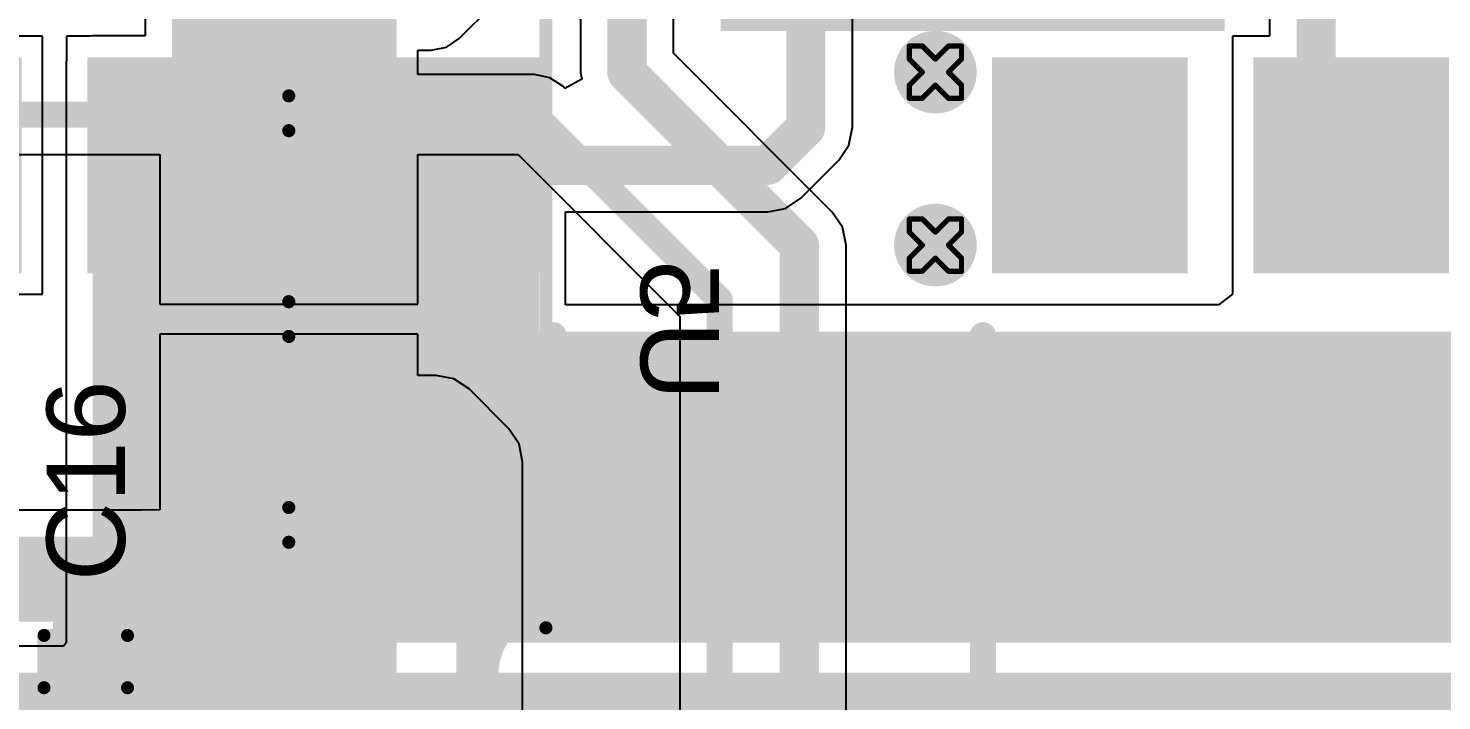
# Model space of a CAD drawing. Header units: inches. Extents: x -1 to 351, y 0 to 83.
# Drawn here: x 36.47 to 50.21, y 9.24 to 15.77 of the extents above; entities that cross this region are included whole.
import ezdxf

# ---------------------------------------------------------------- set-up
doc = ezdxf.new("R2010")
doc.units = ezdxf.units.IN
for name, color, linetype in [('Bottom Layer', 5, 'Continuous'), ('Bottom Overlay', 54, 'Continuous'), ('Bottom Paste', 16, 'Continuous'), ('Bottom Solder', 6, 'Continuous'), ('Drill Drawing', 1, 'Continuous'), ('Top Layer', 1, 'Continuous'), ('Top Overlay', 2, 'Continuous'), ('Top Paste', 8, 'Continuous'), ('Top Solder', 216, 'Continuous'), ('Via Holes', 16, 'Continuous')]:
    doc.layers.add(name, color=color, linetype=linetype)
doc.styles.add('Arial', font='', dxfattribs={"height": 0.2})
doc.styles.get('Arial').set_extended_font_data('Arial')

# ---------------------------------------------------------------- blocks, each defined once
blk = doc.blocks.new('BW16_7')
at = {"layer": 'Top Layer'}
for points in [[(-9, -1.6), (-9, -0.4), (-7, -0.4), (-7, -1.6)], [(-9, -3.6), (-9, -2.4), (-7, -2.4), (-7, -3.6)], [(-9, -5.6), (-9, -4.4), (-7, -4.4), (-7, -5.6)], [(-9, -7.6), (-9, -6.4), (-7, -6.4), (-7, -7.6)]]:
    blk.add_hatch(color=1, dxfattribs=at).paths.add_polyline_path(points)
at = {"layer": 'Top Paste'}
for points in [[(-9, -1.6), (-9, -0.4), (-7, -0.4), (-7, -1.6)], [(-9, -3.6), (-9, -2.4), (-7, -2.4), (-7, -3.6)], [(-9, -5.6), (-9, -4.4), (-7, -4.4), (-7, -5.6)], [(-9, -7.6), (-9, -6.4), (-7, -6.4), (-7, -7.6)]]:
    blk.add_hatch(color=8, dxfattribs=at).paths.add_polyline_path(points)
at = {"layer": 'Top Solder'}
for points in [[(1.1, 3.7), (1.1, -1.2), (-3.8, -1.2), (-3.8, 3.7)], [(-9.05, -1.65), (-9.05, -0.35), (-6.95, -0.35), (-6.95, -1.65)], [(-9.05, -3.65), (-9.05, -2.35), (-6.95, -2.35), (-6.95, -3.65)], [(-9.05, -5.65), (-9.05, -4.35), (-6.95, -4.35), (-6.95, -5.65)], [(-9.05, -7.65), (-9.05, -6.35), (-6.95, -6.35), (-6.95, -7.65)]]:
    blk.add_hatch(color=216, dxfattribs=at).paths.add_polyline_path(points)
at = {"layer": 'Top Overlay'}
for points in [[(-5.5, -7, 0.127, 0.127, 0), (-5.5, 8, 0.127, 0.127, 0)], [(-8, -2.169, 0.127, 0.127, 0), (-8, -1.831, 0.127, 0.127, 0)], [(-8, -4.169, 0.127, 0.127, 0), (-8, -3.831, 0.127, 0.127, 0)], [(-8, -6.169, 0.127, 0.127, 0), (-8, -5.831, 0.127, 0.127, 0)], [(-5.5, -7, 0.127, 0.127, 0), (5.5, -7, 0.127, 0.127, 0)]]:
    blk.add_lwpolyline(points, format="xyseb", dxfattribs=at)
for points in [[(-8.032, -1.831, 0.0635, 0.0635, 1), (-7.968, -1.831, 0.0635, 0.0635, 1)], [(-8.032, -2.169, 0.0635, 0.0635, 1), (-7.968, -2.169, 0.0635, 0.0635, 1)], [(-8.032, -3.831, 0.0635, 0.0635, 1), (-7.968, -3.831, 0.0635, 0.0635, 1)], [(-8.032, -4.169, 0.0635, 0.0635, 1), (-7.968, -4.169, 0.0635, 0.0635, 1)], [(-8.032, -5.831, 0.0635, 0.0635, 1), (-7.968, -5.831, 0.0635, 0.0635, 1)], [(-8.032, -6.169, 0.0635, 0.0635, 1), (-7.968, -6.169, 0.0635, 0.0635, 1)], [(-5.532, -7, 0.0635, 0.0635, 1), (-5.468, -7, 0.0635, 0.0635, 1)], [(-5.532, -7, 0.0635, 0.0635, 1), (-5.468, -7, 0.0635, 0.0635, 1)]]:
    blk.add_lwpolyline(points, format="xyseb", close=True, dxfattribs=at)
blk = doc.blocks.new('SOP_8__S_T_____B_21')
at = {"layer": 'Bottom Layer'}
for points in [[(-5.95, 2.91), (-5.95, 4.71), (-3.95, 4.71), (-3.95, 2.91)], [(5.95, 4.71), (5.95, 2.91), (3.95, 2.91), (3.95, 4.71)], [(-5.95, 0.37), (-5.95, 2.17), (-3.95, 2.17), (-3.95, 0.37)], [(5.95, 2.17), (5.95, 0.37), (3.95, 0.37), (3.95, 2.17)], [(-5.95, -2.17), (-5.95, -0.37), (-3.95, -0.37), (-3.95, -2.17)], [(5.95, -0.37), (5.95, -2.17), (3.95, -2.17), (3.95, -0.37)], [(-5.95, -4.71), (-5.95, -2.91), (-3.95, -2.91), (-3.95, -4.71)], [(5.95, -2.91), (5.95, -4.71), (3.95, -4.71), (3.95, -2.91)]]:
    blk.add_hatch(color=5, dxfattribs=at).paths.add_polyline_path(points)
at = {"layer": 'Bottom Paste'}
for points in [[(-5.95, 2.91), (-5.95, 4.71), (-3.95, 4.71), (-3.95, 2.91)], [(5.95, 4.71), (5.95, 2.91), (3.95, 2.91), (3.95, 4.71)], [(-5.95, 0.37), (-5.95, 2.17), (-3.95, 2.17), (-3.95, 0.37)], [(5.95, 2.17), (5.95, 0.37), (3.95, 0.37), (3.95, 2.17)], [(-5.95, -2.17), (-5.95, -0.37), (-3.95, -0.37), (-3.95, -2.17)], [(5.95, -0.37), (5.95, -2.17), (3.95, -2.17), (3.95, -0.37)], [(-5.95, -4.71), (-5.95, -2.91), (-3.95, -2.91), (-3.95, -4.71)], [(5.95, -2.91), (5.95, -4.71), (3.95, -4.71), (3.95, -2.91)]]:
    blk.add_hatch(color=16, dxfattribs=at).paths.add_polyline_path(points)
at = {"layer": 'Bottom Solder'}
for points in [[(-6.001, 2.859), (-6.001, 4.761), (-3.9, 4.761), (-3.9, 2.859)], [(6.001, 4.761), (6.001, 2.859), (3.9, 2.859), (3.9, 4.761)], [(-6.001, 0.319), (-6.001, 2.221), (-3.9, 2.221), (-3.9, 0.319)], [(6.001, 2.221), (6.001, 0.319), (3.9, 0.319), (3.9, 2.221)], [(-6.001, -2.221), (-6.001, -0.319), (-3.9, -0.319), (-3.9, -2.221)], [(6.001, -0.319), (6.001, -2.221), (3.9, -2.221), (3.9, -0.319)], [(-6.001, -4.761), (-6.001, -2.859), (-3.9, -2.859), (-3.9, -4.761)], [(6.001, -2.859), (6.001, -4.761), (3.9, -4.761), (3.9, -2.859)]]:
    blk.add_hatch(color=6, dxfattribs=at).paths.add_polyline_path(points)
at = {"layer": 'Bottom Overlay'}
for points in [[(-3.3, 4.85, 0.254, 0.254, 0), (3.3, 4.85, 0.254, 0.254, 0)], [(-6.298, -3.658, 0.254, 0.254, 0), (-6.298, -3.912, 0.254, 0.254, 0)], [(-6.298, -3.658, 0.254, 0.254, 0), (-6.171, -3.785, 0.254, 0.254, 0)], [(-6.171, -3.785, 0.254, 0.254, 0), (-6.298, -3.912, 0.254, 0.254, 0)], [(-0.66, -4.877, 0.254, 0.254, -1), (0.686, -4.85, 0.254, 0.254, 0)], [(-3.3, -4.877, 0.254, 0.254, 0), (-0.66, -4.877, 0.254, 0.254, 0)], [(0.686, -4.85, 0.254, 0.254, 0), (3.3, -4.85, 0.254, 0.254, 0)]]:
    blk.add_lwpolyline(points, format="xyseb", dxfattribs=at)
for points in [[(-3.363, 4.85, 0.127, 0.127, 1), (-3.236, 4.85, 0.127, 0.127, 1)], [(3.236, 4.85, 0.127, 0.127, 1), (3.363, 4.85, 0.127, 0.127, 1)], [(-6.362, -3.658, 0.127, 0.127, 1), (-6.235, -3.658, 0.127, 0.127, 1)], [(-6.362, -3.658, 0.127, 0.127, 1), (-6.235, -3.658, 0.127, 0.127, 1)], [(-6.235, -3.785, 0.127, 0.127, 1), (-6.108, -3.785, 0.127, 0.127, 1)], [(-6.235, -3.785, 0.127, 0.127, 1), (-6.108, -3.785, 0.127, 0.127, 1)], [(-6.362, -3.912, 0.127, 0.127, 1), (-6.235, -3.912, 0.127, 0.127, 1)], [(-6.362, -3.912, 0.127, 0.127, 1), (-6.235, -3.912, 0.127, 0.127, 1)], [(-3.363, -4.877, 0.127, 0.127, 1), (-3.236, -4.877, 0.127, 0.127, 1)], [(-0.724, -4.877, 0.127, 0.127, 1), (-0.597, -4.877, 0.127, 0.127, 1)], [(-0.724, -4.877, 0.127, 0.127, 1), (-0.597, -4.877, 0.127, 0.127, 1)], [(0.622, -4.85, 0.127, 0.127, 1), (0.749, -4.85, 0.127, 0.127, 1)], [(0.622, -4.85, 0.127, 0.127, 1), (0.749, -4.85, 0.127, 0.127, 1)], [(3.236, -4.85, 0.127, 0.127, 1), (3.363, -4.85, 0.127, 0.127, 1)]]:
    blk.add_lwpolyline(points, format="xyseb", close=True, dxfattribs=at)
blk = doc.blocks.new('SOP_8__S_T_____B_22')
at = {"layer": 'Bottom Layer'}
for points in [[(-5.95, 2.91), (-5.95, 4.71), (-3.95, 4.71), (-3.95, 2.91)], [(5.95, 4.71), (5.95, 2.91), (3.95, 2.91), (3.95, 4.71)], [(-5.95, 0.37), (-5.95, 2.17), (-3.95, 2.17), (-3.95, 0.37)], [(5.95, 2.17), (5.95, 0.37), (3.95, 0.37), (3.95, 2.17)], [(-5.95, -2.17), (-5.95, -0.37), (-3.95, -0.37), (-3.95, -2.17)], [(5.95, -0.37), (5.95, -2.17), (3.95, -2.17), (3.95, -0.37)], [(-5.95, -4.71), (-5.95, -2.91), (-3.95, -2.91), (-3.95, -4.71)], [(5.95, -2.91), (5.95, -4.71), (3.95, -4.71), (3.95, -2.91)]]:
    blk.add_hatch(color=5, dxfattribs=at).paths.add_polyline_path(points)
at = {"layer": 'Bottom Paste'}
for points in [[(-5.95, 2.91), (-5.95, 4.71), (-3.95, 4.71), (-3.95, 2.91)], [(5.95, 4.71), (5.95, 2.91), (3.95, 2.91), (3.95, 4.71)], [(-5.95, 0.37), (-5.95, 2.17), (-3.95, 2.17), (-3.95, 0.37)], [(5.95, 2.17), (5.95, 0.37), (3.95, 0.37), (3.95, 2.17)], [(-5.95, -2.17), (-5.95, -0.37), (-3.95, -0.37), (-3.95, -2.17)], [(5.95, -0.37), (5.95, -2.17), (3.95, -2.17), (3.95, -0.37)], [(-5.95, -4.71), (-5.95, -2.91), (-3.95, -2.91), (-3.95, -4.71)], [(5.95, -2.91), (5.95, -4.71), (3.95, -4.71), (3.95, -2.91)]]:
    blk.add_hatch(color=16, dxfattribs=at).paths.add_polyline_path(points)
at = {"layer": 'Bottom Solder'}
for points in [[(-6.001, 2.859), (-6.001, 4.761), (-3.9, 4.761), (-3.9, 2.859)], [(6.001, 4.761), (6.001, 2.859), (3.9, 2.859), (3.9, 4.761)], [(-6.001, 0.319), (-6.001, 2.221), (-3.9, 2.221), (-3.9, 0.319)], [(6.001, 2.221), (6.001, 0.319), (3.9, 0.319), (3.9, 2.221)], [(-6.001, -2.221), (-6.001, -0.319), (-3.9, -0.319), (-3.9, -2.221)], [(6.001, -0.319), (6.001, -2.221), (3.9, -2.221), (3.9, -0.319)], [(-6.001, -4.761), (-6.001, -2.859), (-3.9, -2.859), (-3.9, -4.761)], [(6.001, -2.859), (6.001, -4.761), (3.9, -4.761), (3.9, -2.859)]]:
    blk.add_hatch(color=6, dxfattribs=at).paths.add_polyline_path(points)
at = {"layer": 'Bottom Overlay'}
for points in [[(-3.3, 4.85, 0.254, 0.254, 0), (3.3, 4.85, 0.254, 0.254, 0)], [(-6.298, -3.658, 0.254, 0.254, 0), (-6.171, -3.785, 0.254, 0.254, 0)], [(-6.298, -3.658, 0.254, 0.254, 0), (-6.298, -3.912, 0.254, 0.254, 0)], [(-6.171, -3.785, 0.254, 0.254, 0), (-6.298, -3.912, 0.254, 0.254, 0)], [(-0.66, -4.877, 0.254, 0.254, -1), (0.686, -4.85, 0.254, 0.254, 0)], [(-3.3, -4.877, 0.254, 0.254, 0), (-0.66, -4.877, 0.254, 0.254, 0)], [(0.686, -4.85, 0.254, 0.254, 0), (3.3, -4.85, 0.254, 0.254, 0)]]:
    blk.add_lwpolyline(points, format="xyseb", dxfattribs=at)
for points in [[(-3.363, 4.85, 0.127, 0.127, 1), (-3.236, 4.85, 0.127, 0.127, 1)], [(3.236, 4.85, 0.127, 0.127, 1), (3.363, 4.85, 0.127, 0.127, 1)], [(-6.362, -3.658, 0.127, 0.127, 1), (-6.235, -3.658, 0.127, 0.127, 1)], [(-6.362, -3.658, 0.127, 0.127, 1), (-6.235, -3.658, 0.127, 0.127, 1)], [(-6.235, -3.785, 0.127, 0.127, 1), (-6.108, -3.785, 0.127, 0.127, 1)], [(-6.235, -3.785, 0.127, 0.127, 1), (-6.108, -3.785, 0.127, 0.127, 1)], [(-6.362, -3.912, 0.127, 0.127, 1), (-6.235, -3.912, 0.127, 0.127, 1)], [(-6.362, -3.912, 0.127, 0.127, 1), (-6.235, -3.912, 0.127, 0.127, 1)], [(-3.363, -4.877, 0.127, 0.127, 1), (-3.236, -4.877, 0.127, 0.127, 1)], [(-0.724, -4.877, 0.127, 0.127, 1), (-0.597, -4.877, 0.127, 0.127, 1)], [(-0.724, -4.877, 0.127, 0.127, 1), (-0.597, -4.877, 0.127, 0.127, 1)], [(0.622, -4.85, 0.127, 0.127, 1), (0.749, -4.85, 0.127, 0.127, 1)], [(0.622, -4.85, 0.127, 0.127, 1), (0.749, -4.85, 0.127, 0.127, 1)], [(3.236, -4.85, 0.127, 0.127, 1), (3.363, -4.85, 0.127, 0.127, 1)]]:
    blk.add_lwpolyline(points, format="xyseb", close=True, dxfattribs=at)
blk = doc.blocks.new('C___0402_62')
at = {"layer": 'Top Layer'}
for points in [[(-0.699, -0.318), (-0.699, 0.318), (-0.241, 0.318), (-0.241, -0.318)], [(0.241, -0.318), (0.241, 0.318), (0.699, 0.318), (0.699, -0.318)]]:
    blk.add_hatch(color=1, dxfattribs=at).paths.add_polyline_path(points)
at = {"layer": 'Top Paste'}
for points in [[(-0.699, -0.318), (-0.699, 0.318), (-0.241, 0.318), (-0.241, -0.318)], [(0.241, -0.318), (0.241, 0.318), (0.699, 0.318), (0.699, -0.318)]]:
    blk.add_hatch(color=8, dxfattribs=at).paths.add_polyline_path(points)
at = {"layer": 'Top Solder'}
for points in [[(-0.758, -0.377), (-0.758, 0.377), (-0.181, 0.377), (-0.181, -0.377)], [(0.181, -0.377), (0.181, 0.377), (0.758, 0.377), (0.758, -0.377)]]:
    blk.add_hatch(color=216, dxfattribs=at).paths.add_polyline_path(points)
at = {"layer": 'Top Overlay'}
for points in [[(-0.787, 0.406, 0.127, 0.127, 0), (-0.787, -0.406, 0.127, 0.127, 0)], [(-0.787, 0.406, 0.127, 0.127, 0), (-0.279, 0.406, 0.127, 0.127, 0)], [(0.279, 0.406, 0.127, 0.127, 0), (0.787, 0.406, 0.127, 0.127, 0)], [(0.787, 0.406, 0.127, 0.127, 0), (0.787, -0.406, 0.127, 0.127, 0)], [(-0.787, -0.406, 0.127, 0.127, 0), (-0.279, -0.406, 0.127, 0.127, 0)], [(0.279, -0.406, 0.127, 0.127, 0), (0.787, -0.406, 0.127, 0.127, 0)]]:
    blk.add_lwpolyline(points, format="xyseb", dxfattribs=at)
for points in [[(-0.819, 0.406, 0.0635, 0.0635, 1), (-0.756, 0.406, 0.0635, 0.0635, 1)], [(-0.819, 0.406, 0.0635, 0.0635, 1), (-0.756, 0.406, 0.0635, 0.0635, 1)], [(-0.311, 0.406, 0.0635, 0.0635, 1), (-0.248, 0.406, 0.0635, 0.0635, 1)], [(0.248, 0.406, 0.0635, 0.0635, 1), (0.311, 0.406, 0.0635, 0.0635, 1)], [(0.756, 0.406, 0.0635, 0.0635, 1), (0.819, 0.406, 0.0635, 0.0635, 1)], [(0.756, 0.406, 0.0635, 0.0635, 1), (0.819, 0.406, 0.0635, 0.0635, 1)], [(-0.819, -0.406, 0.0635, 0.0635, 1), (-0.756, -0.406, 0.0635, 0.0635, 1)], [(-0.819, -0.406, 0.0635, 0.0635, 1), (-0.756, -0.406, 0.0635, 0.0635, 1)], [(-0.311, -0.406, 0.0635, 0.0635, 1), (-0.248, -0.406, 0.0635, 0.0635, 1)], [(0.248, -0.406, 0.0635, 0.0635, 1), (0.311, -0.406, 0.0635, 0.0635, 1)], [(0.756, -0.406, 0.0635, 0.0635, 1), (0.819, -0.406, 0.0635, 0.0635, 1)], [(0.756, -0.406, 0.0635, 0.0635, 1), (0.819, -0.406, 0.0635, 0.0635, 1)]]:
    blk.add_lwpolyline(points, format="xyseb", close=True, dxfattribs=at)

msp = doc.modelspace()

# ---------------------------------------------------------------- hatches: boundary and pattern name
at = {"layer": 'Bottom Layer'}
h = msp.add_hatch(color=5, dxfattribs=at)
edge = h.paths.add_edge_path()
edge.add_arc((45.29, 15.348), 0.3, 0, 360)
for points in [[(37.096, 9.802), (41.436, 9.802), (41.436, 15.443), (37.096, 15.443)], [(37.096, 9.802), (69.188, 9.802), (69.188, 12.827), (37.096, 12.827)], [(33.377, 8.518), (63.616, 8.518), (63.616, 9.512), (33.377, 9.512)]]:
    msp.add_hatch(color=5, dxfattribs=at).paths.add_polyline_path(points)
h = msp.add_hatch(color=5, dxfattribs=at)
edge = h.paths.add_edge_path()
edge.add_arc((45.29, 13.667), 0.3, 0, 360)
at = {"layer": 'Bottom Solder'}
h = msp.add_hatch(color=6, dxfattribs=at)
edge = h.paths.add_edge_path()
edge.add_arc((45.29, 15.348), 0.402, 0, 360)
h = msp.add_hatch(color=6, dxfattribs=at)
edge = h.paths.add_edge_path()
edge.add_arc((45.29, 13.667), 0.402, 0, 360)
at = {"layer": 'Top Layer'}
h = msp.add_hatch(color=1, dxfattribs=at)
edge = h.paths.add_edge_path()
edge.add_arc((45.29, 15.348), 0.3, 0, 360)
h = msp.add_hatch(color=1, dxfattribs=at)
edge = h.paths.add_edge_path()
edge.add_arc((45.29, 13.667), 0.3, 0, 360)
for points in [[(32.854, 10.007), (40.003, 10.007), (40.003, 10.833), (32.854, 10.833)], [(36.711, 9.327), (40.003, 9.327), (40.003, 10.833), (36.711, 10.833)]]:
    msp.add_hatch(color=1, dxfattribs=at).paths.add_polyline_path(points)
at = {"layer": 'Top Solder'}
h = msp.add_hatch(color=216, dxfattribs=at)
edge = h.paths.add_edge_path()
edge.add_arc((45.29, 15.348), 0.402, 0, 360)
h = msp.add_hatch(color=216, dxfattribs=at)
edge = h.paths.add_edge_path()
edge.add_arc((45.29, 13.667), 0.402, 0, 360)
at = {"layer": 'Via Holes'}
h = msp.add_hatch(color=7, dxfattribs=at)
edge = h.paths.add_edge_path()
edge.add_arc((45.29, 15.348), 0.15, 0, 360)
h = msp.add_hatch(color=7, dxfattribs=at)
edge = h.paths.add_edge_path()
edge.add_arc((45.29, 13.667), 0.15, 0, 360)

# ---------------------------------------------------------------- linework, layer by layer
at = {"layer": 'Bottom Layer'}
for p, q in [((44.483, 14.812), (44.483, 17.131)), ((37.608, 16.151), (37.608, 15.702)), ((48.539, 15.919), (48.539, 15.697)), ((36.61, 15.697), (35.57, 15.697)), ((36.61, 13.189), (36.61, 15.697)), ((37.071, 15.697), (36.842, 15.697)), ((36.842, 15.697), (36.842, 15.468)), ((37.096, 15.702), (37.071, 15.697)), ((37.608, 15.702), (37.096, 15.702)), ((48.539, 15.697), (48.178, 15.697)), ((48.178, 15.697), (48.178, 13.189)), ((36.842, 15.468), (36.838, 15.443)), ((36.838, 15.443), (36.838, 12.827)), ((44.448, 14.638), (44.483, 14.812)), ((44.483, 14.812), (44.483, 14.812)), ((44.35, 14.491), (44.448, 14.638)), ((43.981, 14.122), (44.35, 14.491)), ((44.35, 14.491), (44.35, 14.491)), ((43.661, 13.99), (43.834, 14.024)), ((43.834, 14.024), (43.981, 14.122)), ((41.695, 13.086), (41.695, 13.99)), ((41.695, 13.99), (43.661, 13.99)), ((34.302, 13.189), (36.61, 13.189)), ((48.043, 13.086), (41.695, 13.086)), ((48.178, 13.189), (48.043, 13.086)), ((36.838, 12.827), (36.838, 9.802)), ((36.812, 9.771), (35.579, 9.771)), ((36.838, 9.802), (36.812, 9.771))]:
    msp.add_line(p, q, dxfattribs=at)
for points in [[(44.03, 14.812, 0.381, 0.381, 0), (44.03, 17.131, 0.381, 0.381, 0)], [(48.993, 14.782, 0.381, 0.381, 0), (48.993, 16.683, 0.381, 0.381, 0)], [(37.996, 14.443, 0.254, 0.254, 0), (37.996, 16.633, 0.254, 0.254, 0)], [(43.661, 14.443, 0.381, 0.381, 0), (44.03, 14.812, 0.381, 0.381, 0)], [(48.993, 14.782, 0.381, 0.381, 0), (49.332, 14.443, 0.381, 0.381, 0)], [(40.536, 14.443, 0.381, 0.381, 0), (43.661, 14.443, 0.381, 0.381, 0)]]:
    msp.add_lwpolyline(points, format="xyseb", dxfattribs=at)
for points in [[(43.934, 14.812, 0.191, 0.191, 1), (44.125, 14.812, 0.191, 0.191, 1)], [(43.934, 14.812, 0.191, 0.191, 1), (44.125, 14.812, 0.191, 0.191, 1)], [(48.897, 14.782, 0.191, 0.191, 1), (49.088, 14.782, 0.191, 0.191, 1)], [(48.897, 14.782, 0.191, 0.191, 1), (49.088, 14.782, 0.191, 0.191, 1)], [(37.933, 14.443, 0.127, 0.127, 1), (38.06, 14.443, 0.127, 0.127, 1)], [(40.441, 14.443, 0.191, 0.191, 1), (40.632, 14.443, 0.191, 0.191, 1)], [(43.566, 14.443, 0.191, 0.191, 1), (43.756, 14.443, 0.191, 0.191, 1)], [(43.566, 14.443, 0.191, 0.191, 1), (43.756, 14.443, 0.191, 0.191, 1)], [(49.237, 14.443, 0.191, 0.191, 1), (49.427, 14.443, 0.191, 0.191, 1)]]:
    msp.add_lwpolyline(points, format="xyseb", close=True, dxfattribs=at)
at = {"layer": 'Drill Drawing'}
for points in [[(45.036, 15.475, 0.0508, 0.0508, 0), (45.036, 15.602, 0.0508, 0.0508, 0)], [(45.036, 15.602, 0.0508, 0.0508, 0), (45.163, 15.602, 0.0508, 0.0508, 0)], [(45.163, 15.602, 0.0508, 0.0508, 0), (45.29, 15.475, 0.0508, 0.0508, 0)], [(45.29, 15.475, 0.0508, 0.0508, 0), (45.417, 15.602, 0.0508, 0.0508, 0)], [(45.417, 15.602, 0.0508, 0.0508, 0), (45.544, 15.602, 0.0508, 0.0508, 0)], [(45.544, 15.475, 0.0508, 0.0508, 0), (45.544, 15.602, 0.0508, 0.0508, 0)], [(45.036, 15.475, 0.0508, 0.0508, 0), (45.163, 15.348, 0.0508, 0.0508, 0)], [(45.417, 15.348, 0.0508, 0.0508, 0), (45.544, 15.475, 0.0508, 0.0508, 0)], [(45.036, 15.221, 0.0508, 0.0508, 0), (45.163, 15.348, 0.0508, 0.0508, 0)], [(45.417, 15.348, 0.0508, 0.0508, 0), (45.544, 15.221, 0.0508, 0.0508, 0)], [(45.036, 15.094, 0.0508, 0.0508, 0), (45.036, 15.221, 0.0508, 0.0508, 0)], [(45.036, 15.094, 0.0508, 0.0508, 0), (45.163, 15.094, 0.0508, 0.0508, 0)], [(45.163, 15.094, 0.0508, 0.0508, 0), (45.29, 15.221, 0.0508, 0.0508, 0)], [(45.29, 15.221, 0.0508, 0.0508, 0), (45.417, 15.094, 0.0508, 0.0508, 0)], [(45.417, 15.094, 0.0508, 0.0508, 0), (45.544, 15.094, 0.0508, 0.0508, 0)], [(45.544, 15.094, 0.0508, 0.0508, 0), (45.544, 15.221, 0.0508, 0.0508, 0)], [(45.036, 13.794, 0.0508, 0.0508, 0), (45.036, 13.921, 0.0508, 0.0508, 0)], [(45.036, 13.921, 0.0508, 0.0508, 0), (45.163, 13.921, 0.0508, 0.0508, 0)], [(45.163, 13.921, 0.0508, 0.0508, 0), (45.29, 13.794, 0.0508, 0.0508, 0)], [(45.29, 13.794, 0.0508, 0.0508, 0), (45.417, 13.921, 0.0508, 0.0508, 0)], [(45.417, 13.921, 0.0508, 0.0508, 0), (45.544, 13.921, 0.0508, 0.0508, 0)], [(45.544, 13.794, 0.0508, 0.0508, 0), (45.544, 13.921, 0.0508, 0.0508, 0)], [(45.036, 13.794, 0.0508, 0.0508, 0), (45.163, 13.667, 0.0508, 0.0508, 0)], [(45.417, 13.667, 0.0508, 0.0508, 0), (45.544, 13.794, 0.0508, 0.0508, 0)], [(45.036, 13.54, 0.0508, 0.0508, 0), (45.163, 13.667, 0.0508, 0.0508, 0)], [(45.417, 13.667, 0.0508, 0.0508, 0), (45.544, 13.54, 0.0508, 0.0508, 0)], [(45.036, 13.413, 0.0508, 0.0508, 0), (45.036, 13.54, 0.0508, 0.0508, 0)], [(45.163, 13.413, 0.0508, 0.0508, 0), (45.29, 13.54, 0.0508, 0.0508, 0)], [(45.29, 13.54, 0.0508, 0.0508, 0), (45.417, 13.413, 0.0508, 0.0508, 0)], [(45.544, 13.413, 0.0508, 0.0508, 0), (45.544, 13.54, 0.0508, 0.0508, 0)], [(45.036, 13.413, 0.0508, 0.0508, 0), (45.163, 13.413, 0.0508, 0.0508, 0)], [(45.417, 13.413, 0.0508, 0.0508, 0), (45.544, 13.413, 0.0508, 0.0508, 0)]]:
    msp.add_lwpolyline(points, format="xyseb", dxfattribs=at)
for points in [[(45.024, 15.602, 0.0254, 0.0254, 1), (45.049, 15.602, 0.0254, 0.0254, 1)], [(45.024, 15.602, 0.0254, 0.0254, 1), (45.049, 15.602, 0.0254, 0.0254, 1)], [(45.151, 15.602, 0.0254, 0.0254, 1), (45.176, 15.602, 0.0254, 0.0254, 1)], [(45.151, 15.602, 0.0254, 0.0254, 1), (45.176, 15.602, 0.0254, 0.0254, 1)], [(45.405, 15.602, 0.0254, 0.0254, 1), (45.43, 15.602, 0.0254, 0.0254, 1)], [(45.405, 15.602, 0.0254, 0.0254, 1), (45.43, 15.602, 0.0254, 0.0254, 1)], [(45.532, 15.602, 0.0254, 0.0254, 1), (45.557, 15.602, 0.0254, 0.0254, 1)], [(45.532, 15.602, 0.0254, 0.0254, 1), (45.557, 15.602, 0.0254, 0.0254, 1)], [(45.024, 15.475, 0.0254, 0.0254, 1), (45.049, 15.475, 0.0254, 0.0254, 1)], [(45.024, 15.475, 0.0254, 0.0254, 1), (45.049, 15.475, 0.0254, 0.0254, 1)], [(45.278, 15.475, 0.0254, 0.0254, 1), (45.303, 15.475, 0.0254, 0.0254, 1)], [(45.278, 15.475, 0.0254, 0.0254, 1), (45.303, 15.475, 0.0254, 0.0254, 1)], [(45.532, 15.475, 0.0254, 0.0254, 1), (45.557, 15.475, 0.0254, 0.0254, 1)], [(45.532, 15.475, 0.0254, 0.0254, 1), (45.557, 15.475, 0.0254, 0.0254, 1)], [(45.151, 15.348, 0.0254, 0.0254, 1), (45.176, 15.348, 0.0254, 0.0254, 1)], [(45.151, 15.348, 0.0254, 0.0254, 1), (45.176, 15.348, 0.0254, 0.0254, 1)], [(45.405, 15.348, 0.0254, 0.0254, 1), (45.43, 15.348, 0.0254, 0.0254, 1)], [(45.405, 15.348, 0.0254, 0.0254, 1), (45.43, 15.348, 0.0254, 0.0254, 1)], [(45.024, 15.221, 0.0254, 0.0254, 1), (45.049, 15.221, 0.0254, 0.0254, 1)], [(45.024, 15.221, 0.0254, 0.0254, 1), (45.049, 15.221, 0.0254, 0.0254, 1)], [(45.024, 15.094, 0.0254, 0.0254, 1), (45.049, 15.094, 0.0254, 0.0254, 1)], [(45.024, 15.094, 0.0254, 0.0254, 1), (45.049, 15.094, 0.0254, 0.0254, 1)], [(45.151, 15.094, 0.0254, 0.0254, 1), (45.176, 15.094, 0.0254, 0.0254, 1)], [(45.151, 15.094, 0.0254, 0.0254, 1), (45.176, 15.094, 0.0254, 0.0254, 1)], [(45.278, 15.221, 0.0254, 0.0254, 1), (45.303, 15.221, 0.0254, 0.0254, 1)], [(45.278, 15.221, 0.0254, 0.0254, 1), (45.303, 15.221, 0.0254, 0.0254, 1)], [(45.405, 15.094, 0.0254, 0.0254, 1), (45.43, 15.094, 0.0254, 0.0254, 1)], [(45.405, 15.094, 0.0254, 0.0254, 1), (45.43, 15.094, 0.0254, 0.0254, 1)], [(45.532, 15.221, 0.0254, 0.0254, 1), (45.557, 15.221, 0.0254, 0.0254, 1)], [(45.532, 15.221, 0.0254, 0.0254, 1), (45.557, 15.221, 0.0254, 0.0254, 1)], [(45.532, 15.094, 0.0254, 0.0254, 1), (45.557, 15.094, 0.0254, 0.0254, 1)], [(45.532, 15.094, 0.0254, 0.0254, 1), (45.557, 15.094, 0.0254, 0.0254, 1)], [(45.024, 13.921, 0.0254, 0.0254, 1), (45.049, 13.921, 0.0254, 0.0254, 1)], [(45.024, 13.921, 0.0254, 0.0254, 1), (45.049, 13.921, 0.0254, 0.0254, 1)], [(45.151, 13.921, 0.0254, 0.0254, 1), (45.176, 13.921, 0.0254, 0.0254, 1)], [(45.151, 13.921, 0.0254, 0.0254, 1), (45.176, 13.921, 0.0254, 0.0254, 1)], [(45.405, 13.921, 0.0254, 0.0254, 1), (45.43, 13.921, 0.0254, 0.0254, 1)], [(45.405, 13.921, 0.0254, 0.0254, 1), (45.43, 13.921, 0.0254, 0.0254, 1)], [(45.532, 13.921, 0.0254, 0.0254, 1), (45.557, 13.921, 0.0254, 0.0254, 1)], [(45.532, 13.921, 0.0254, 0.0254, 1), (45.557, 13.921, 0.0254, 0.0254, 1)], [(45.024, 13.794, 0.0254, 0.0254, 1), (45.049, 13.794, 0.0254, 0.0254, 1)], [(45.024, 13.794, 0.0254, 0.0254, 1), (45.049, 13.794, 0.0254, 0.0254, 1)], [(45.278, 13.794, 0.0254, 0.0254, 1), (45.303, 13.794, 0.0254, 0.0254, 1)], [(45.278, 13.794, 0.0254, 0.0254, 1), (45.303, 13.794, 0.0254, 0.0254, 1)], [(45.532, 13.794, 0.0254, 0.0254, 1), (45.557, 13.794, 0.0254, 0.0254, 1)], [(45.532, 13.794, 0.0254, 0.0254, 1), (45.557, 13.794, 0.0254, 0.0254, 1)], [(45.151, 13.667, 0.0254, 0.0254, 1), (45.176, 13.667, 0.0254, 0.0254, 1)], [(45.151, 13.667, 0.0254, 0.0254, 1), (45.176, 13.667, 0.0254, 0.0254, 1)], [(45.405, 13.667, 0.0254, 0.0254, 1), (45.43, 13.667, 0.0254, 0.0254, 1)], [(45.405, 13.667, 0.0254, 0.0254, 1), (45.43, 13.667, 0.0254, 0.0254, 1)], [(45.024, 13.54, 0.0254, 0.0254, 1), (45.049, 13.54, 0.0254, 0.0254, 1)], [(45.024, 13.54, 0.0254, 0.0254, 1), (45.049, 13.54, 0.0254, 0.0254, 1)], [(45.278, 13.54, 0.0254, 0.0254, 1), (45.303, 13.54, 0.0254, 0.0254, 1)], [(45.278, 13.54, 0.0254, 0.0254, 1), (45.303, 13.54, 0.0254, 0.0254, 1)], [(45.532, 13.54, 0.0254, 0.0254, 1), (45.557, 13.54, 0.0254, 0.0254, 1)], [(45.532, 13.54, 0.0254, 0.0254, 1), (45.557, 13.54, 0.0254, 0.0254, 1)], [(45.024, 13.413, 0.0254, 0.0254, 1), (45.049, 13.413, 0.0254, 0.0254, 1)], [(45.024, 13.413, 0.0254, 0.0254, 1), (45.049, 13.413, 0.0254, 0.0254, 1)], [(45.151, 13.413, 0.0254, 0.0254, 1), (45.176, 13.413, 0.0254, 0.0254, 1)], [(45.151, 13.413, 0.0254, 0.0254, 1), (45.176, 13.413, 0.0254, 0.0254, 1)], [(45.405, 13.413, 0.0254, 0.0254, 1), (45.43, 13.413, 0.0254, 0.0254, 1)], [(45.405, 13.413, 0.0254, 0.0254, 1), (45.43, 13.413, 0.0254, 0.0254, 1)], [(45.532, 13.413, 0.0254, 0.0254, 1), (45.557, 13.413, 0.0254, 0.0254, 1)], [(45.532, 13.413, 0.0254, 0.0254, 1), (45.557, 13.413, 0.0254, 0.0254, 1)]]:
    msp.add_lwpolyline(points, format="xyseb", close=True, dxfattribs=at)
at = {"layer": 'Top Layer'}
for p, q in [((42.744, 15.531), (42.744, 22.782)), ((41.838, 22.595), (41.838, 15.343)), ((40.661, 15.674), (40.979, 15.992)), ((40.535, 15.589), (40.661, 15.674)), ((40.257, 15.324), (40.257, 15.56)), ((40.257, 15.56), (40.386, 15.56)), ((40.386, 15.56), (40.535, 15.589)), ((44.288, 13.988), (42.744, 15.531)), ((41.392, 15.324), (40.257, 15.324)), ((41.541, 15.294), (41.392, 15.324)), ((41.667, 15.21), (41.541, 15.294)), ((41.851, 15.278), (41.687, 15.19)), ((41.838, 15.343), (41.851, 15.278)), ((41.687, 15.19), (41.667, 15.21)), ((35.733, 14.547), (37.749, 14.547)), ((37.749, 14.547), (37.749, 13.094)), ((40.257, 13.094), (40.257, 14.547)), ((40.257, 14.547), (41.232, 14.547)), ((41.232, 14.547), (42.804, 12.974)), ((44.386, 13.841), (44.288, 13.988)), ((44.421, 13.667), (44.386, 13.841)), ((44.421, 8.047), (44.421, 13.667)), ((44.421, 13.667), (44.421, 13.667)), ((37.749, 13.094), (40.257, 13.094)), ((42.804, 12.974), (42.804, 6.988)), ((40.257, 12.802), (37.749, 12.802)), ((37.749, 12.802), (37.749, 11.094)), ((40.257, 12.401), (40.257, 12.802)), ((40.436, 12.401), (40.257, 12.401)), ((40.609, 12.367), (40.436, 12.401)), ((40.756, 12.269), (40.609, 12.367)), ((41.144, 11.881), (40.756, 12.269)), ((41.242, 11.734), (41.144, 11.881)), ((41.276, 11.561), (41.242, 11.734)), ((41.276, 6.697), (41.276, 11.561)), ((37.572, 11.092), (35.907, 11.092)), ((37.749, 11.094), (37.572, 11.092))]:
    msp.add_line(p, q, dxfattribs=at)
for points in [[(42.291, 15.343, 0.381, 0.381, 0), (42.291, 22.782, 0.381, 0.381, 0)], [(42.291, 15.343, 0.381, 0.381, 0), (43.967, 13.667, 0.381, 0.381, 0)], [(35.733, 14.935, 0.254, 0.254, 0), (41.392, 14.935, 0.254, 0.254, 0)], [(41.392, 14.935, 0.254, 0.254, 0), (43.193, 13.135, 0.254, 0.254, 0)], [(43.967, 7.716, 0.381, 0.381, 0), (43.967, 13.667, 0.381, 0.381, 0)], [(43.193, 6.505, 0.254, 0.254, 0), (43.193, 13.135, 0.254, 0.254, 0)], [(39.003, 11.948, 0.381, 0.381, 0), (40.436, 11.948, 0.381, 0.381, 0)], [(40.436, 11.948, 0.381, 0.381, 0), (40.823, 11.561, 0.381, 0.381, 0)], [(40.823, 4.515, 0.381, 0.381, 0), (40.823, 11.561, 0.381, 0.381, 0)]]:
    msp.add_lwpolyline(points, format="xyseb", dxfattribs=at)
for points in [[(42.196, 15.343, 0.191, 0.191, 1), (42.386, 15.343, 0.191, 0.191, 1)], [(42.196, 15.343, 0.191, 0.191, 1), (42.386, 15.343, 0.191, 0.191, 1)], [(41.329, 14.935, 0.127, 0.127, 1), (41.456, 14.935, 0.127, 0.127, 1)], [(41.329, 14.935, 0.127, 0.127, 1), (41.456, 14.935, 0.127, 0.127, 1)], [(43.872, 13.667, 0.191, 0.191, 1), (44.063, 13.667, 0.191, 0.191, 1)], [(43.872, 13.667, 0.191, 0.191, 1), (44.063, 13.667, 0.191, 0.191, 1)], [(43.129, 13.135, 0.127, 0.127, 1), (43.256, 13.135, 0.127, 0.127, 1)], [(43.129, 13.135, 0.127, 0.127, 1), (43.256, 13.135, 0.127, 0.127, 1)], [(38.908, 11.948, 0.191, 0.191, 1), (39.098, 11.948, 0.191, 0.191, 1)], [(40.34, 11.948, 0.191, 0.191, 1), (40.531, 11.948, 0.191, 0.191, 1)], [(40.34, 11.948, 0.191, 0.191, 1), (40.531, 11.948, 0.191, 0.191, 1)], [(40.728, 11.561, 0.191, 0.191, 1), (40.918, 11.561, 0.191, 0.191, 1)], [(40.728, 11.561, 0.191, 0.191, 1), (40.918, 11.561, 0.191, 0.191, 1)]]:
    msp.add_lwpolyline(points, format="xyseb", close=True, dxfattribs=at)

# ---------------------------------------------------------------- block references
msp.add_blockref('BW16_7', (47.003, 16.948))
at = {"rotation": 90}
for name, p in [('SOP_8__S_T_____B_22', (36.726, 9.492)), ('SOP_8__S_T_____B_21', (50.602, 9.492)), ('C___0402_62', (37.029, 9.086))]:
    msp.add_blockref(name, p, dxfattribs=at)

# ---------------------------------------------------------------- texts
at = {"layer": 'Bottom Overlay', "style": 'Arial', "text_generation_flag": 2}
msp.add_text('U5', height=0.762, rotation=270, dxfattribs=at).set_placement((42.424, 12.158))
at = {"layer": 'Top Overlay', "style": 'Arial'}
msp.add_text('C16', height=0.762, rotation=90, dxfattribs=at).set_placement((37.41, 10.4))

doc.saveas('drawing.dxf')
